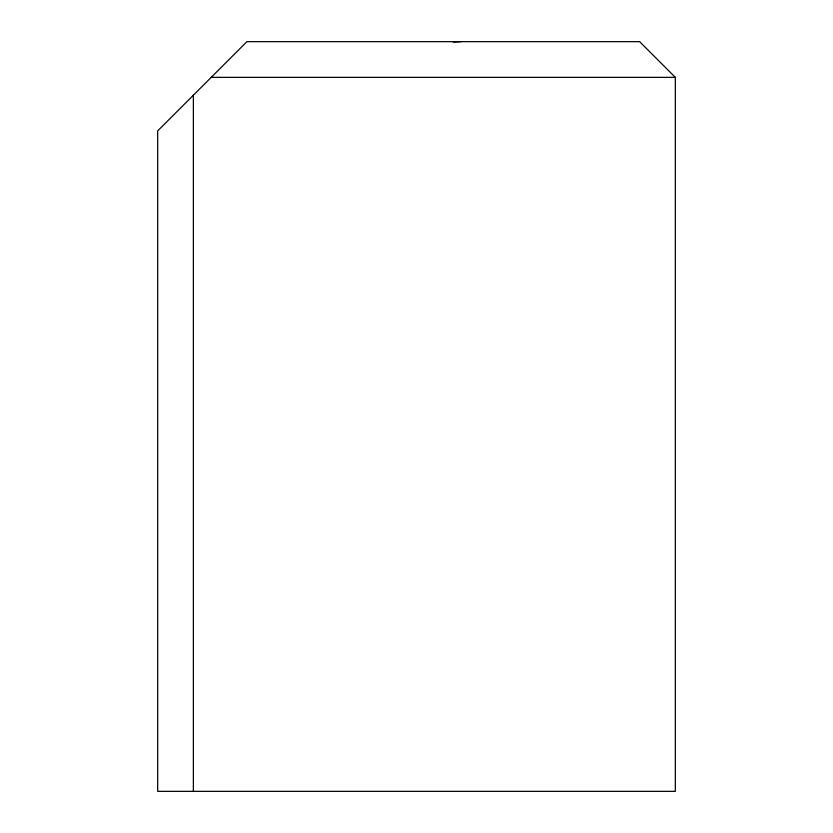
<?xml version="1.0" encoding="UTF-8"?>
<svg xmlns="http://www.w3.org/2000/svg" width="833" height="833" viewBox="0 0 833 833"><rect width="100%" height="100%" fill="white"/><g stroke="black" fill="none" stroke-linecap="round" stroke-linejoin="round"><path stroke-width="1.25" d="M453.35 42.087L461.128 41.65M211.228 77.354L675.324 77.354L675.324 791.35L157.676 791.35L157.676 130.896L246.922 41.65L639.629 41.65L675.324 77.354M193.371 95.201L193.371 791.35"/></g></svg>
